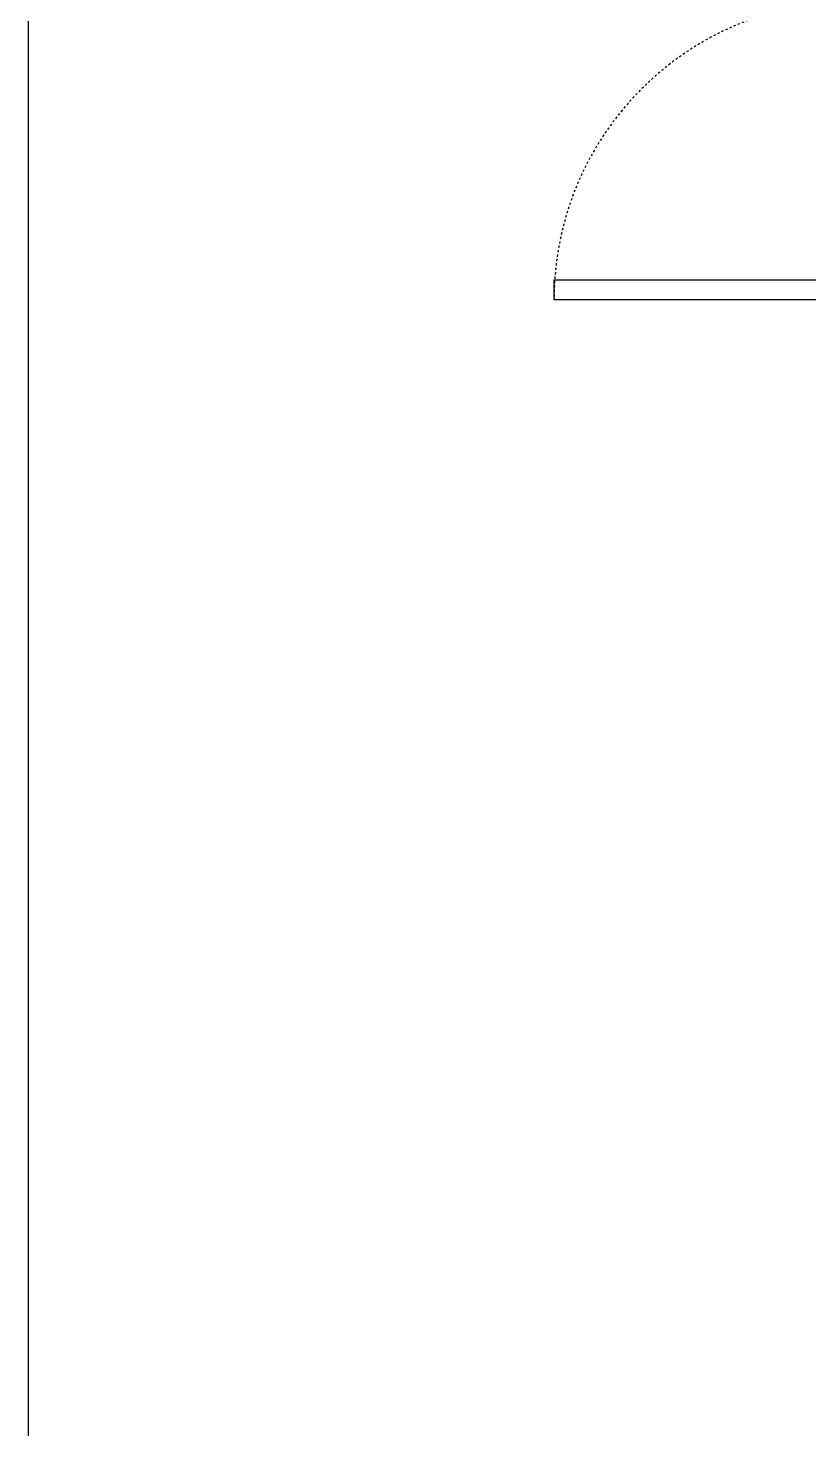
# Model space of a CAD drawing. Header units: millimetres. Extents: x 379264 to 1158416, y -283062 to 356890.
# Drawn here: x 934269.4 to 934304.5, y -25612.9 to -25550 of the extents above; entities that cross this region are included whole.
import ezdxf

# ---------------------------------------------------------------- set-up
doc = ezdxf.new("R2010")
doc.units = ezdxf.units.MM
for name, pattern in [('CENTER', [2, 1.25, -0.25, 0.25, -0.25]), ('keyplan TANG 1$0$mb tang 1 TWA$0$Hidden10.5', [1.5, 1, -0.5]), ('keyplan TANG 1$0$mb_unitmix twa 1-20$0$Hidden10.5', [1.5, 1, -0.5])]:
    doc.linetypes.add(name, pattern=pattern)
for name, color, linetype in [('12PM. GRID', 8, 'CENTER'), ('BLOCK C - CHI TIET THANG 7 - 15T$0$DnW', 20, 'Continuous'), ('keyplan TANG 1$0$mb tang 1 TWA$0$Door', 250, 'Continuous'), ('keyplan TANG 1$0$mb tang 1 TWA$0$Glass', 250, 'Continuous'), ('keyplan TANG 1$0$mb_unitmix twa 1-20$0$Door', 250, 'Continuous'), ('keyplan TANG 1$0$mb_unitmix twa 1-20$0$Glass', 250, 'Continuous'), ('keyplan TANG 1$0$mb_unitmix twa 1-20$0$Net thay Tran', 250, 'Continuous')]:
    doc.layers.add(name, color=color, linetype=linetype)

# ---------------------------------------------------------------- blocks, each defined once
blk = doc.blocks.new('keyplan TANG 1$0$mb tang 1 TWA$0$Door 1400-1')
at = {"color": 0, "linetype": 'ByBlock'}
for p, q in [((29.99999962575384, 100.0000000003201), (-3.742461558431387e-07, 100.000000000131)), ((-3.742461558431387e-07, 100.000000000131), (0, 0)), ((29.99999962575384, 100.0000000003201), (29.99999979416316, 55.00000000033469)), ((1370.000000119884, 100.0000000003201), (1400.000000119884, 100.000000000131)), ((1370.000000119884, 100.0000000003201), (1369.999999951474, 55.00000000033469)), ((1400.000000119884, 100.000000000131), (1399.999999745638, 7.105427357601002e-15)), ((49.99999979417771, 55.00000000046566), (29.99999979416316, 55.00000000033469)), ((49.99999979417771, 55.00000000046566), (50, 4.074536263942719e-10)), ((1349.99999995146, 55.00000000046566), (1369.999999951474, 55.00000000033469)), ((1349.99999995146, 55.00000000046566), (1349.999999745638, 4.074607318216295e-10)), ((0, 0), (50, 4.074536263942719e-10)), ((1399.999999745638, 7.105427357601002e-15), (1349.999999745638, 4.074607318216295e-10))]:
    blk.add_line(p, q, dxfattribs=at)
for points in [[(74.99999962575384, 100.0000000003202), (29.99999962575384, 100.0000000003201), (29.99999962575384, 770.0000000003201), (74.99999962575384, 770.0000000003203)], [(1325.000000119884, 100.0000000003202), (1370.000000119884, 100.0000000003201), (1370.000000119884, 770.0000000003201), (1325.000000119884, 770.0000000003203)]]:
    blk.add_lwpolyline(points, close=True)
at = {"color": 0, "linetype": 'keyplan TANG 1$0$mb tang 1 TWA$0$Hidden10.5'}
for centre, start, end in [((29.99999962575386, 99.99999515387427), 4.144490982744002e-07, 90), ((1370.000000119884, 99.99999515387427), 90, 179.9999995855509)]:
    blk.add_arc(centre, 670.0000002470649, start, end, dxfattribs=at)
blk = doc.blocks.new('*U1438')
at = {"layer": 'keyplan TANG 1$0$mb tang 1 TWA$0$Door'}
blk.add_blockref('keyplan TANG 1$0$mb tang 1 TWA$0$Door 1400-1', (0, 0), dxfattribs=at)
blk = doc.blocks.new('keyplan TANG 1$0$mb_unitmix twa 1-20$0$Door 1400-1')
at = {"color": 0, "linetype": 'ByBlock'}
for p, q in [((29.99999962575384, 100.0000000003201), (-3.742461558431387e-07, 100.000000000131)), ((-3.742461558431387e-07, 100.000000000131), (0, 0)), ((29.99999962575384, 100.0000000003201), (29.99999979416316, 55.00000000033469)), ((1370.000000119884, 100.0000000003201), (1400.000000119884, 100.000000000131)), ((1370.000000119884, 100.0000000003201), (1369.999999951474, 55.00000000033469)), ((1400.000000119884, 100.000000000131), (1399.999999745638, 7.105427357601002e-15)), ((49.99999979417771, 55.00000000046566), (29.99999979416316, 55.00000000033469)), ((49.99999979417771, 55.00000000046566), (50, 4.074536263942719e-10)), ((1349.99999995146, 55.00000000046566), (1369.999999951474, 55.00000000033469)), ((1349.99999995146, 55.00000000046566), (1349.999999745638, 4.074607318216295e-10)), ((0, 0), (50, 4.074536263942719e-10)), ((1399.999999745638, 7.105427357601002e-15), (1349.999999745638, 4.074607318216295e-10))]:
    blk.add_line(p, q, dxfattribs=at)
for points in [[(74.99999962575384, 100.0000000003202), (29.99999962575384, 100.0000000003201), (29.99999962575384, 770.0000000003201), (74.99999962575384, 770.0000000003203)], [(1325.000000119884, 100.0000000003202), (1370.000000119884, 100.0000000003201), (1370.000000119884, 770.0000000003201), (1325.000000119884, 770.0000000003203)]]:
    blk.add_lwpolyline(points, close=True)
at = {"color": 0, "linetype": 'keyplan TANG 1$0$mb_unitmix twa 1-20$0$Hidden10.5'}
for centre, start, end in [((29.99999962575386, 99.99999515387427), 4.144490982744002e-07, 90), ((1370.000000119884, 99.99999515387427), 90, 179.9999995855509)]:
    blk.add_arc(centre, 670.0000002470649, start, end, dxfattribs=at)
blk = doc.blocks.new('*U1439')
at = {"layer": 'keyplan TANG 1$0$mb_unitmix twa 1-20$0$Door'}
blk.add_blockref('keyplan TANG 1$0$mb_unitmix twa 1-20$0$Door 1400-1', (0, 0), dxfattribs=at)
blk = doc.blocks.new('keyplan TANG 1')
at = {"layer": 'keyplan TANG 1$0$mb_unitmix twa 1-20$0$Net thay Tran'}
blk.add_lwpolyline([(10450.0000065181, 147850.0000020646), (10449.99999999991, 95349.99999896024), (12249.99999342476, 95349.99999896024), (12249.99999342476, 141249.9999910947), (12450, 141249.9999910947), (12450, 141050), (46748.45462060507, 141049.9999999999), (46748.45462060507, 142849.9999999999), (12450, 142849.9999826836), (12450, 142649.9999826836), (12250, 142649.9999826836), (12250.00000651844, 147850.0000020646)], close=True, dxfattribs=at)
at = {"layer": 'keyplan TANG 1$0$mb tang 1 TWA$0$Glass', "rotation": 90}
blk.add_blockref('*U1438', (12400.00000000013, 141249.9999914689), dxfattribs=at)
at = {"layer": 'keyplan TANG 1$0$mb_unitmix twa 1-20$0$Glass', "rotation": 90}
blk.add_blockref('*U1439', (12400.00000000013, 141249.9999914689), dxfattribs=at)
blk = doc.blocks.new('A$C0F1F2E69')
at = {"layer": 'BLOCK C - CHI TIET THANG 7 - 15T$0$DnW', "xscale": 0.02, "yscale": 0.02, "zscale": 0.02}
blk.add_blockref('keyplan TANG 1', (1907.087069346104, -92.84652750456007), dxfattribs=at)

msp = doc.modelspace()

# ---------------------------------------------------------------- block references
at = {"layer": '12PM. GRID'}
msp.add_blockref('A$C0F1F2E69', (932153.3460604745, -28294.96007476898), dxfattribs=at)

doc.saveas('drawing.dxf')
